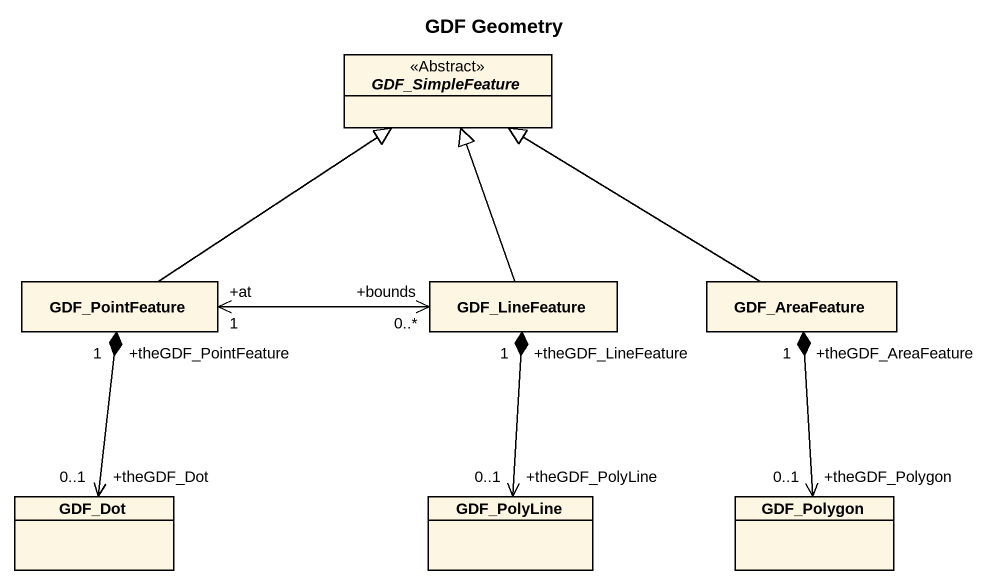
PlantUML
@startuml
title GDF Geometry
hide circle
hide empty members
abstract class GDF_SimpleFeature <<Abstract>>
class GDF_PointFeature
class GDF_LineFeature
class GDF_AreaFeature
class GDF_Dot
class GDF_PolyLine
class GDF_Polygon
GDF_PointFeature -up-|> GDF_SimpleFeature
GDF_PointFeature "+at\n1" <-right-> "+bounds\n0..*" GDF_LineFeature
GDF_PointFeature "+theGDF_PointFeature\n1" *--> "+theGDF_Dot\n0..1" GDF_Dot
GDF_LineFeature -up-|> GDF_SimpleFeature
GDF_LineFeature "+theGDF_LineFeature\n1" *--> "+theGDF_PolyLine\n0..1" GDF_PolyLine
GDF_AreaFeature -up-|> GDF_SimpleFeature
GDF_AreaFeature "+theGDF_AreaFeature\n1" *--> "+theGDF_Polygon\n0..1" GDF_Polygon
@enduml
